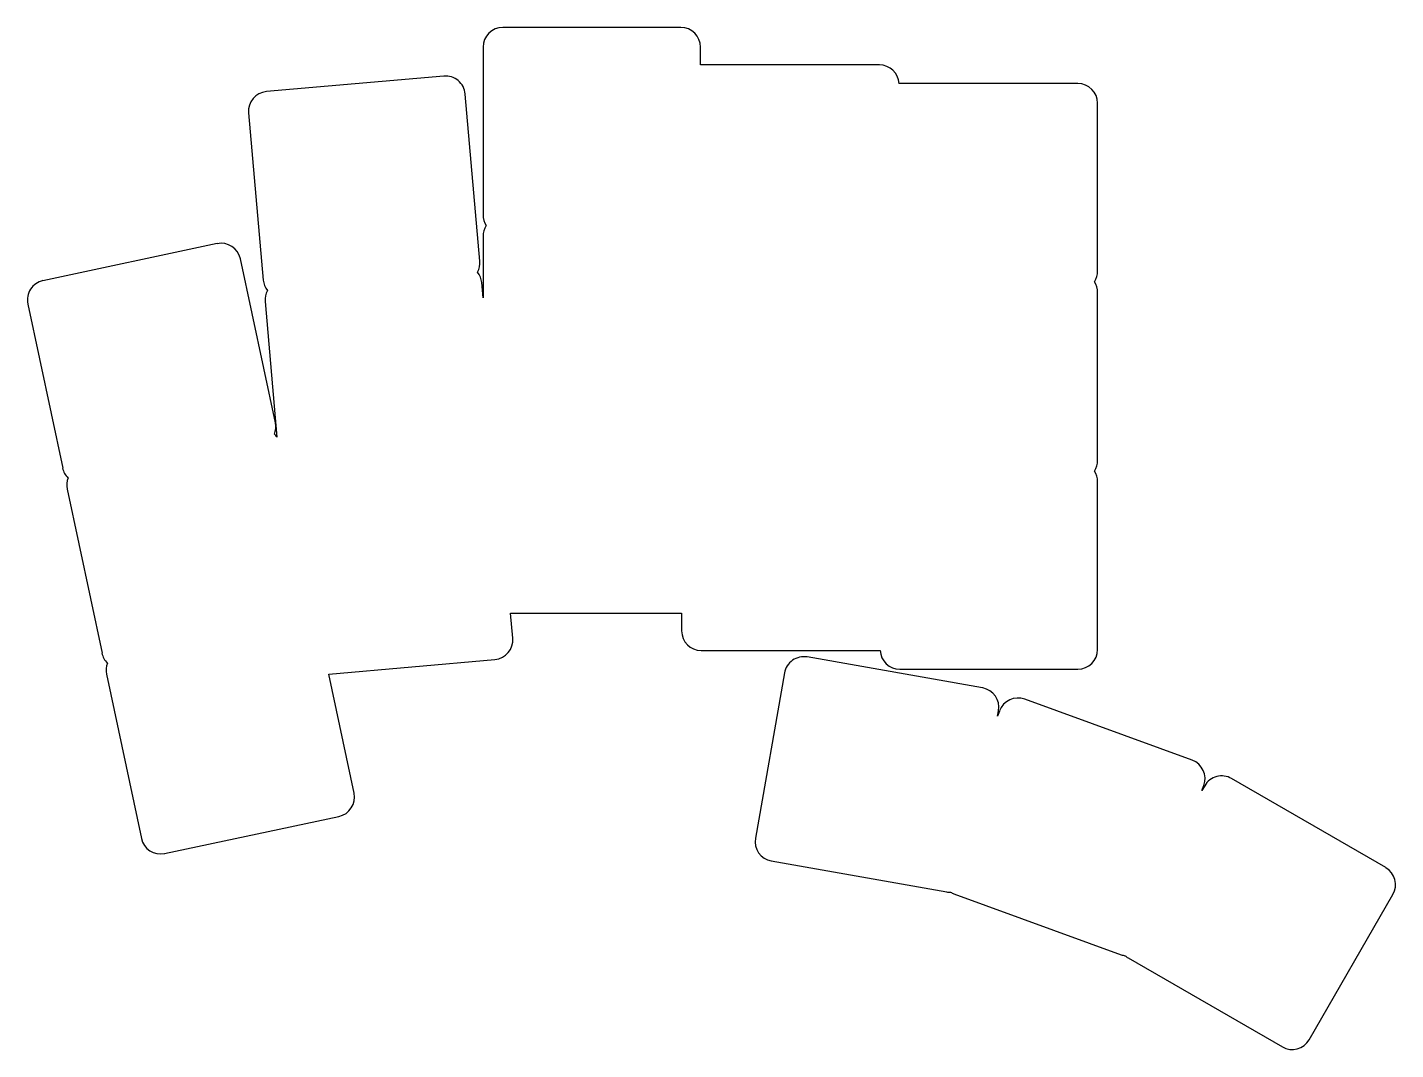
# Model space of a CAD drawing. Header units: millimetres. Extents: x -21 to 119, y -32 to 72.
import ezdxf

# ---------------------------------------------------------------- set-up
doc = ezdxf.new("R2010")
doc.units = ezdxf.units.MM

msp = doc.modelspace()

# ---------------------------------------------------------------- linework, layer by layer
for p, q in [((45.82, 71.8), (27.71, 71.8)), ((25.71, 69.8), (25.71, 52.75)), ((47.82, 67.99), (47.82, 69.8)), ((21.73, 66.85), (3.69, 65.27)), ((66.01, 67.99), (47.9, 67.99)), ((86.2, 66.09), (68.09, 66.09)), ((25.38, 48.05), (23.9, 65.03)), ((88.2, 47.04), (88.2, 64.09)), ((1.87, 63.11), (3.36, 46.12)), ((25.71, 50.56), (25.71, 44.31)), ((-1.33, 49.82), (-19.05, 46.05)), ((4.59, 31.6), (1.04, 48.28)), ((25.71, 44.31), (25.57, 45.87)), ((88.2, 27.8), (88.2, 44.85)), ((-20.59, 43.68), (-17.04, 27)), ((3.55, 43.94), (4.75, 30.14)), ((88.2, 8.56), (88.2, 25.61)), ((-16.59, 24.86), (-13.04, 8.18)), ((28.74, 9.71), (28.51, 12.27)), ((28.51, 12.27), (45.82, 12.27)), ((45.9, 12.27), (45.9, 10.46)), ((47.9, 8.46), (66.01, 8.46)), ((10.01, 6.07), (26.92, 7.55)), ((76.51, 4.65), (58.68, 7.8)), ((-12.59, 6.04), (-9.04, -10.64)), ((12.59, -6.04), (10.01, 6.07)), ((56.36, 6.18), (53.4, -10.61)), ((68.09, 6.56), (86.2, 6.56)), ((97.81, -2.69), (80.79, 3.51)), ((78.04, 1.78), (78.14, 2.34)), ((78.23, 2.31), (78.04, 1.78)), ((98.81, -5.78), (99.01, -5.25)), ((99.1, -5.29), (98.81, -5.78)), ((117.51, -13.61), (101.83, -4.56)), ((-6.67, -12.18), (11.05, -8.41)), ((55.02, -12.93), (72.86, -16.08)), ((73.59, -16.27), (90.61, -22.47)), ((109.72, -31.11), (118.24, -16.35)), ((91.3, -22.79), (106.99, -31.84))]:
    msp.add_line(p, q)
for centre, start, end in [((27.71, 69.8), 90, 180), ((45.82, 69.8), 0, 90), ((21.9, 64.86), 5, 95), ((47.9, 65.99), 90, 92.3785), ((66.01, 65.99), 2.6705, 90), ((68.09, 64.09), 90, 92.4407), ((86.2, 64.09), 0, 90), ((3.86, 63.28), 95, 185), ((27.71, 52.75), 180, 213.2042), ((27.71, 50.56), 146.7958, 180), ((-0.92, 47.86), 12, 102), ((23.39, 47.87), 331.7958, 5), ((-18.63, 44.1), 102, 192), ((5.35, 46.29), 185, 218.2042), ((23.58, 45.69), 5, 38.2042), ((86.2, 47.04), 326.7958, 360), ((86.2, 44.85), 0, 33.2042), ((5.54, 44.11), 151.7958, 185), ((2.63, 31.18), 338.7958, 12), ((3.08, 29.04), 33.4411, 45.2042), ((-15.09, 27.42), 192, 225.2042), ((86.2, 27.8), 326.7958, 360), ((86.2, 25.61), 0, 33.2042), ((-14.63, 25.28), 158.7958, 192), ((45.82, 14.27), 270, 272.3785), ((47.9, 10.46), 180, 270), ((26.74, 9.54), 275, 5), ((66.01, 10.46), 270, 272.4407), ((68.09, 8.56), 182.6705, 270), ((86.2, 8.56), 270, 360), ((-11.09, 8.6), 192, 225.2042), ((-10.63, 6.46), 158.7958, 192), ((58.33, 5.83), 80, 170), ((76.17, 2.68), 350, 80), ((80.11, 1.63), 70, 160), ((97.13, -4.57), 340, 70), ((100.83, -6.29), 60, 150), ((10.63, -6.46), 282, 12), ((-7.08, -10.22), 192, 282), ((55.37, -10.96), 170, 260), ((116.51, -15.35), 330, 60), ((73.2, -14.11), 260, 271.122), ((74.28, -14.39), 238.878, 250), ((91.3, -20.59), 250, 261.122), ((92.3, -21.06), 228.878, 240), ((107.99, -30.11), 240, 330)]:
    msp.add_arc(centre, 2, start, end)

doc.saveas('drawing.dxf')
